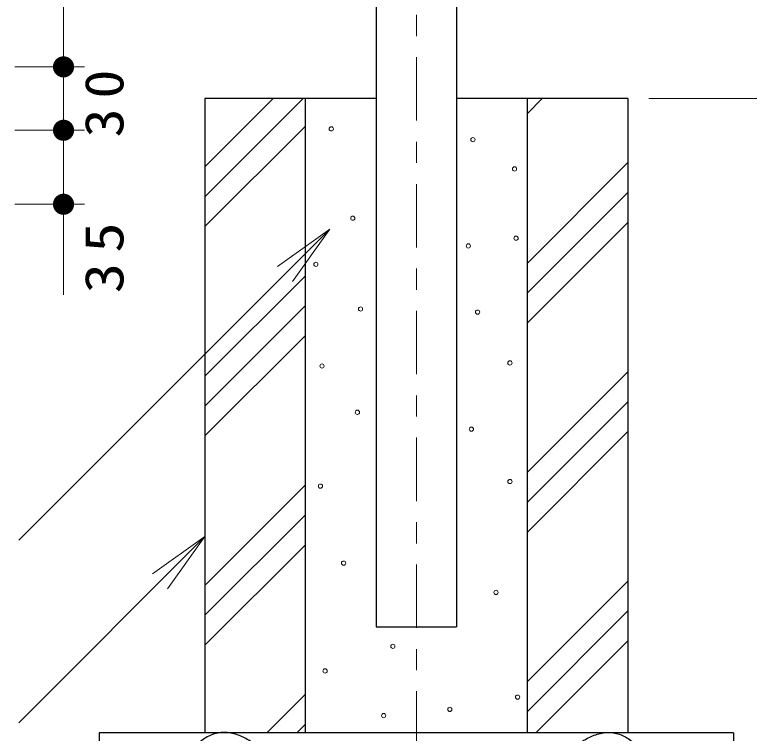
# Model space of a CAD drawing. Units: millimetres on the paper, with parts at other scales. Extents: x -537 to 0, y 0 to 257.
# Drawn here: x -66.7 to -31.95, y 86.62 to 120.62 of the extents above; entities that cross this region are included whole.
import ezdxf

# ---------------------------------------------------------------- set-up
doc = ezdxf.new("R2010")
doc.units = ezdxf.units.MM
doc.linetypes.add('USER2', pattern=[6, 3, -1, 1, -1])
doc.layers.add('1_10', color=7, linetype='Continuous', lineweight=13)
doc.styles.add('ＭＳ ゴシック', font='')
doc.styles.get('ＭＳ ゴシック').set_extended_font_data('MS Gothic')

# ---------------------------------------------------------------- blocks, each defined once
blk = doc.blocks.new('filled_dot')
at = {"color": 0, "linetype": 'Continuous', "lineweight": -2, "const_width": 1.25}
blk.add_lwpolyline([(-0.625, 0, 1), (0.625, 0, 1)], format="xyb", close=True, dxfattribs=at)
blk = doc.blocks.new('open_arrow')
at = {"color": 0, "linetype": 'Continuous', "lineweight": -2}
blk.add_lwpolyline([(7.5, 1.25), (0, 0), (7.5, -1.25)], dxfattribs=at)

msp = doc.modelspace()

# ---------------------------------------------------------------- linework, layer by layer
at = {"layer": '1_10', "color": 3, "lineweight": 25}
for p, q in [((-49.596, 166.612), (-49.596, 91.655)), ((-45.796, 166.612), (-45.796, 91.655)), ((-57.696, 116.655), (-57.696, 86.655)), ((-49.596, 116.655), (-57.696, 116.655)), ((-52.946, 86.655), (-52.946, 116.655)), ((-37.696, 116.655), (-45.796, 116.655)), ((-42.446, 86.655), (-42.446, 116.655)), ((-37.696, 116.655), (-37.696, 86.655)), ((-49.596, 91.655), (-45.796, 91.655)), ((-32.696, 86.655), (-62.696, 86.655)), ((-62.696, 86.655), (-62.696, 76.655)), ((-32.696, 86.655), (-32.696, 76.655))]:
    msp.add_line(p, q, dxfattribs=at)
at = {"layer": '1_10', "linetype": 'USER2'}
msp.add_line((-47.696, 166.612), (-47.696, 73.723), dxfattribs=at)
at = {"layer": '1_10'}
for p, q in [((-64.386, 126.463), (-64.386, 118.154)), ((-66.696, 118.154), (-63.386, 118.154)), ((-66.696, 118.154), (-63.386, 118.154)), ((-64.386, 118.154), (-64.386, 115.154)), ((-57.696, 112.01), (-53.051, 116.655)), ((-57.696, 113.424), (-54.465, 116.655)), ((-42.446, 115.946), (-41.737, 116.655)), ((-36.696, 116.655), (-21.696, 116.655)), ((-66.696, 115.154), (-63.386, 115.154)), ((-64.386, 115.154), (-64.386, 107.364)), ((-57.696, 110.596), (-52.946, 115.346)), ((-42.446, 108.875), (-37.696, 113.625)), ((-42.446, 107.461), (-37.696, 112.211)), ((-66.696, 111.654), (-63.386, 111.654)), ((-42.446, 106.047), (-37.696, 110.797)), ((-51.791, 110.47), (-66.506, 95.755)), ((-57.696, 103.525), (-52.946, 108.275)), ((-57.696, 102.11), (-52.946, 106.86)), ((-57.696, 100.696), (-52.946, 105.446)), ((-42.446, 98.976), (-37.696, 103.726)), ((-42.446, 97.561), (-37.696, 102.311)), ((-42.446, 96.147), (-37.696, 100.897)), ((-57.696, 93.625), (-52.946, 98.375)), ((-57.696, 92.211), (-52.946, 96.961)), ((-57.696, 95.939), (-66.506, 87.128)), ((-57.696, 90.797), (-52.946, 95.547)), ((-42.446, 89.076), (-37.696, 93.826)), ((-42.446, 87.662), (-37.696, 92.412)), ((-42.039, 86.655), (-37.696, 90.998)), ((-54.767, 86.655), (-52.946, 88.476)), ((-53.353, 86.655), (-52.946, 87.061))]:
    msp.add_line(p, q, dxfattribs=at)
for centre in [(-51.721, 115.221), (-45.019, 114.711), (-43.052, 113.327), (-50.701, 110.995), (-42.979, 110.048), (-45.237, 109.684), (-52.45, 108.81), (-50.337, 106.697), (-44.8, 106.551), (-52.159, 104.001), (-43.27, 104.147), (-50.483, 101.815), (-45.092, 101.014), (-52.231, 98.318), (-43.27, 98.537), (-51.139, 94.676), (-43.926, 93.291), (-48.807, 90.741), (-52.013, 89.576), (-42.906, 88.337), (-46.112, 87.754), (-49.244, 87.463)]:
    msp.add_circle(centre, 0.1, dxfattribs=at)
at = {"layer": '1_10', "color": 3, "lineweight": 25}
for points in [[(-55.255, 86.024), (-55.334, 86.089), (-55.413, 86.153), (-55.497, 86.211), (-55.581, 86.269), (-55.669, 86.324), (-55.758, 86.372), (-55.848, 86.421), (-55.94, 86.466), (-56.035, 86.504), (-56.129, 86.543), (-56.227, 86.576), (-56.325, 86.602), (-56.424, 86.628), (-56.525, 86.648), (-56.626, 86.658), (-56.728, 86.668), (-56.831, 86.67), (-56.932, 86.661), (-57.034, 86.652), (-57.136, 86.632), (-57.233, 86.604), (-57.331, 86.576), (-57.426, 86.536), (-57.518, 86.491), (-57.609, 86.446), (-57.697, 86.392), (-57.78, 86.334), (-57.864, 86.275), (-57.944, 86.21), (-58.019, 86.141), (-58.095, 86.073), (-58.166, 85.999), (-58.233, 85.922), (-58.299, 85.844), (-58.362, 85.763), (-58.417, 85.677), (-58.472, 85.591), (-58.523, 85.501), (-58.563, 85.408), (-58.603, 85.314), (-58.638, 85.216), (-58.656, 85.116), (-58.674, 85.017), (-58.681, 84.912), (-58.672, 84.811), (-58.664, 84.711), (-58.638, 84.609), (-58.604, 84.513), (-58.569, 84.418), (-58.521, 84.325), (-58.468, 84.239), (-58.415, 84.152), (-58.351, 84.07), (-58.285, 83.993), (-58.218, 83.916), (-58.144, 83.844), (-58.068, 83.777), (-57.992, 83.709), (-57.91, 83.646), (-57.827, 83.588), (-57.743, 83.53), (-57.655, 83.476), (-57.566, 83.427), (-57.476, 83.378), (-57.383, 83.334), (-57.289, 83.296), (-57.194, 83.257), (-57.097, 83.223), (-56.999, 83.198), (-56.9, 83.172), (-56.799, 83.152), (-56.697, 83.142), (-56.596, 83.132), (-56.492, 83.129), (-56.391, 83.14), (-56.291, 83.15), (-56.188, 83.171), (-56.093, 83.206), (-55.998, 83.24), (-55.905, 83.29), (-55.822, 83.348), (-55.739, 83.406), (-55.663, 83.478), (-55.594, 83.552), (-55.525, 83.626), (-55.462, 83.709), (-55.406, 83.794), (-55.349, 83.878), (-55.302, 83.969), (-55.255, 84.06)], [(-40.137, 86.024), (-40.057, 86.089), (-39.978, 86.153), (-39.894, 86.211), (-39.81, 86.269), (-39.723, 86.324), (-39.633, 86.372), (-39.544, 86.421), (-39.451, 86.466), (-39.357, 86.504), (-39.262, 86.543), (-39.165, 86.576), (-39.066, 86.602), (-38.968, 86.628), (-38.866, 86.648), (-38.765, 86.658), (-38.664, 86.668), (-38.56, 86.67), (-38.459, 86.661), (-38.358, 86.652), (-38.256, 86.632), (-38.158, 86.604), (-38.061, 86.576), (-37.965, 86.536), (-37.874, 86.491), (-37.783, 86.446), (-37.695, 86.392), (-37.611, 86.334), (-37.527, 86.275), (-37.448, 86.21), (-37.372, 86.141), (-37.297, 86.073), (-37.225, 85.999), (-37.159, 85.922), (-37.092, 85.844), (-37.029, 85.763), (-36.974, 85.677), (-36.919, 85.591), (-36.868, 85.501), (-36.828, 85.408), (-36.788, 85.314), (-36.754, 85.216), (-36.736, 85.116), (-36.718, 85.017), (-36.711, 84.912), (-36.719, 84.811), (-36.728, 84.711), (-36.754, 84.609), (-36.788, 84.513), (-36.822, 84.418), (-36.871, 84.325), (-36.924, 84.239), (-36.977, 84.152), (-37.04, 84.07), (-37.107, 83.993), (-37.173, 83.916), (-37.247, 83.844), (-37.323, 83.777), (-37.4, 83.709), (-37.481, 83.646), (-37.565, 83.588), (-37.649, 83.53), (-37.736, 83.476), (-37.826, 83.427), (-37.915, 83.378), (-38.008, 83.334), (-38.103, 83.296), (-38.197, 83.257), (-38.294, 83.223), (-38.393, 83.198), (-38.492, 83.172), (-38.593, 83.152), (-38.694, 83.142), (-38.795, 83.132), (-38.899, 83.129), (-39, 83.14), (-39.101, 83.15), (-39.204, 83.171), (-39.299, 83.206), (-39.394, 83.24), (-39.486, 83.29), (-39.569, 83.348), (-39.652, 83.406), (-39.728, 83.478), (-39.798, 83.552), (-39.867, 83.626), (-39.929, 83.709), (-39.986, 83.794), (-40.042, 83.878), (-40.09, 83.969), (-40.137, 84.06)]]:
    msp.add_open_spline(points, degree=3, knots=[0, 0, 0, 0, 1, 1, 1, 2, 2, 2, 3, 3, 3, 4, 4, 4, 5, 5, 5, 6, 6, 6, 7, 7, 7, 8, 8, 8, 9, 9, 9, 10, 10, 10, 11, 11, 11, 12, 12, 12, 13, 13, 13, 14, 14, 14, 15, 15, 15, 16, 16, 16, 17, 17, 17, 18, 18, 18, 19, 19, 19, 20, 20, 20, 21, 21, 21, 22, 22, 22, 23, 23, 23, 24, 24, 24, 25, 25, 25, 26, 26, 26, 27, 27, 27, 28, 28, 28, 29, 29, 29, 30, 30, 30, 30], dxfattribs=at)

# ---------------------------------------------------------------- block references
at = {"layer": '1_10', "xscale": 0.4, "yscale": 0.4}
for name, p, rotation in [('filled_dot', (-64.386, 118.154), 270), ('filled_dot', (-64.386, 118.154), 90), ('filled_dot', (-64.386, 115.154), 90), ('filled_dot', (-64.386, 115.154), 270), ('filled_dot', (-64.386, 111.654), 90), ('open_arrow', (-51.791, 110.47), 225), ('open_arrow', (-57.696, 95.939), 225)]:
    msp.add_blockref(name, p, dxfattribs=dict(at, rotation=rotation))

# ---------------------------------------------------------------- texts
at = {"layer": '1_10', "char_height": 1.833, "attachment_point": 2, "rotation": 90, "style": 'ＭＳ ゴシック'}
for s, insert in [('\\T1.34;\\W1.1;30', (-63.386, 116.654)), ('\\T1.34;\\W1.15;35', (-63.386, 109.364))]:
    msp.add_mtext(s, dxfattribs=dict(at, insert=insert))

doc.saveas('drawing.dxf')
